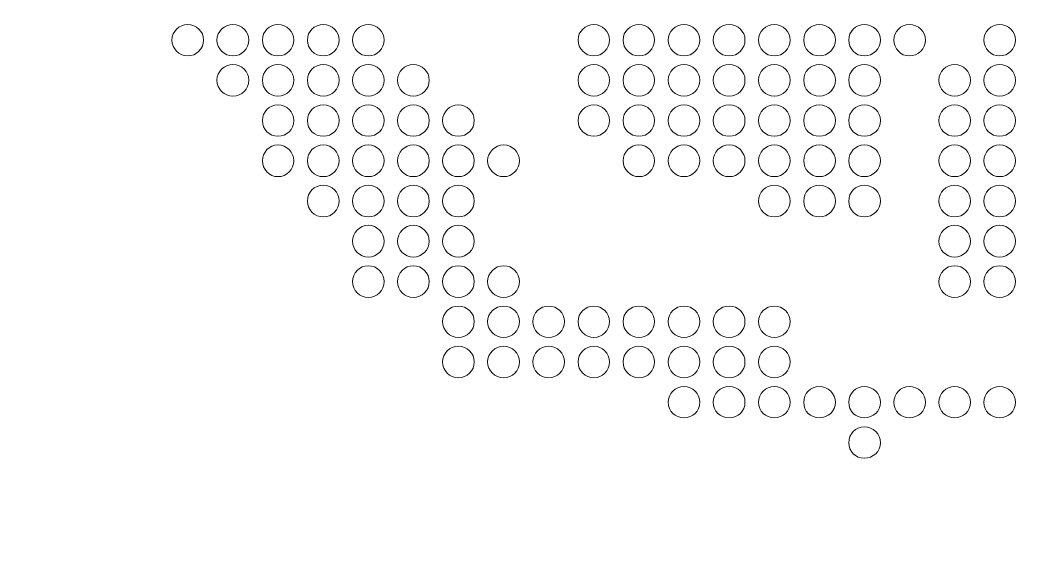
# Model space of a CAD drawing. Header units: inches. Extents: x 243 to 900, y -519 to -86.
# Drawn here: x 735.6 to 790.6, y -352.2 to -323.5 of the extents above; entities that cross this region are included whole.
import ezdxf

# ---------------------------------------------------------------- set-up
doc = ezdxf.new("R2010")
doc.units = ezdxf.units.IN
doc.header["$MEASUREMENT"] = 0
doc.layers.add('Layer 1', color=7, linetype='Continuous')

# ---------------------------------------------------------------- blocks, each defined once
blk = doc.blocks.new('block 3')
at = {"layer": 'Layer 1', "lineweight": 0}
blk.add_open_spline([(898.138, -484.267), (898.138, -494.991), (889.368, -503.763), (878.645, -503.763), (878.645, -503.763), (266.12, -503.763), (266.12, -503.763), (255.397, -503.763), (246.624, -494.991), (246.624, -484.267), (246.624, -484.267), (246.624, -108.507), (246.624, -108.507), (246.624, -97.783), (255.397, -89.011), (266.12, -89.011), (266.12, -89.011), (878.645, -89.011), (878.645, -89.011), (889.368, -89.011), (898.138, -97.783), (898.138, -108.507), (898.138, -108.507), (898.138, -484.267), (898.138, -484.267)], degree=3, knots=[0, 0, 0, 0, 1, 1, 1, 2, 2, 2, 3, 3, 3, 4, 4, 4, 5, 5, 5, 6, 6, 6, 7, 7, 7, 8, 8, 8, 8], dxfattribs=at)
blk = doc.blocks.new('block 2')
at = {"layer": 'Layer 1'}
blk.add_blockref('block 3', (0, 0), dxfattribs=at)
blk = doc.blocks.new('block 233')
at = {"layer": 'Layer 1', "lineweight": 0}
for points in [[(745.709, -324.611), (745.709, -325.101), (745.313, -325.481), (744.84, -325.481), (744.366, -325.481), (743.972, -325.101), (743.972, -324.611), (743.972, -324.139), (744.366, -323.759), (744.84, -323.759), (745.313, -323.759), (745.709, -324.139), (745.709, -324.611)], [(748.181, -324.611), (748.181, -325.101), (747.798, -325.481), (747.312, -325.481), (746.838, -325.481), (746.439, -325.101), (746.439, -324.611), (746.439, -324.139), (746.838, -323.759), (747.312, -323.759), (747.798, -323.759), (748.181, -324.139), (748.181, -324.611)], [(750.651, -324.611), (750.651, -325.101), (750.273, -325.481), (749.783, -325.481), (749.31, -325.481), (748.93, -325.101), (748.93, -324.611), (748.93, -324.139), (749.31, -323.759), (749.783, -323.759), (750.273, -323.759), (750.651, -324.139), (750.651, -324.611)], [(753.141, -324.611), (753.141, -325.101), (752.745, -325.481), (752.271, -325.481), (751.782, -325.481), (751.402, -325.101), (751.402, -324.611), (751.402, -324.139), (751.782, -323.759), (752.271, -323.759), (752.745, -323.759), (753.141, -324.139), (753.141, -324.611)], [(755.613, -324.611), (755.613, -325.101), (755.217, -325.481), (754.741, -325.481), (754.254, -325.481), (753.874, -325.101), (753.874, -324.611), (753.874, -324.139), (754.254, -323.759), (754.741, -323.759), (755.217, -323.759), (755.613, -324.139), (755.613, -324.611)], [(767.973, -324.611), (767.973, -325.101), (767.59, -325.481), (767.119, -325.481), (766.63, -325.481), (766.25, -325.101), (766.25, -324.611), (766.25, -324.139), (766.63, -323.759), (767.119, -323.759), (767.59, -323.759), (767.973, -324.139), (767.973, -324.611)], [(770.443, -324.611), (770.443, -325.101), (770.062, -325.481), (769.589, -325.481), (769.1, -325.481), (768.719, -325.101), (768.719, -324.611), (768.719, -324.139), (769.1, -323.759), (769.589, -323.759), (770.062, -323.759), (770.443, -324.139), (770.443, -324.611)], [(772.93, -324.611), (772.93, -325.101), (772.552, -325.481), (772.063, -325.481), (771.574, -325.481), (771.193, -325.101), (771.193, -324.611), (771.193, -324.139), (771.574, -323.759), (772.063, -323.759), (772.552, -323.759), (772.93, -324.139), (772.93, -324.611)], [(775.405, -324.611), (775.405, -325.101), (775.025, -325.481), (774.535, -325.481), (774.059, -325.481), (773.663, -325.101), (773.663, -324.611), (773.663, -324.139), (774.059, -323.759), (774.535, -323.759), (775.025, -323.759), (775.405, -324.139), (775.405, -324.611)], [(777.874, -324.611), (777.874, -325.101), (777.497, -325.481), (777.007, -325.481), (776.534, -325.481), (776.151, -325.101), (776.151, -324.611), (776.151, -324.139), (776.534, -323.759), (777.007, -323.759), (777.497, -323.759), (777.874, -324.139), (777.874, -324.611)], [(780.365, -324.611), (780.365, -325.101), (779.966, -325.481), (779.479, -325.481), (779.003, -325.481), (778.625, -325.101), (778.625, -324.611), (778.625, -324.139), (779.003, -323.759), (779.479, -323.759), (779.966, -323.759), (780.365, -324.139), (780.365, -324.611)], [(782.835, -324.611), (782.835, -325.101), (782.438, -325.481), (781.951, -325.481), (781.475, -325.481), (781.095, -325.101), (781.095, -324.611), (781.095, -324.139), (781.475, -323.759), (781.951, -323.759), (782.438, -323.759), (782.835, -324.139), (782.835, -324.611)], [(785.306, -324.611), (785.306, -325.101), (784.91, -325.481), (784.421, -325.481), (783.95, -325.481), (783.567, -325.101), (783.567, -324.611), (783.567, -324.139), (783.95, -323.759), (784.421, -323.759), (784.91, -323.759), (785.306, -324.139), (785.306, -324.611)], [(790.248, -324.611), (790.248, -325.101), (789.854, -325.481), (789.378, -325.481), (788.907, -325.481), (788.508, -325.101), (788.508, -324.611), (788.508, -324.139), (788.907, -323.759), (789.378, -323.759), (789.854, -323.759), (790.248, -324.139), (790.248, -324.611)]]:
    blk.add_open_spline(points, degree=3, knots=[0, 0, 0, 0, 1, 1, 1, 2, 2, 2, 3, 3, 3, 4, 4, 4, 4], dxfattribs=at)
blk = doc.blocks.new('block 234')
at = {"layer": 'Layer 1', "lineweight": 0}
for points in [[(748.181, -326.81), (748.181, -327.298), (747.798, -327.694), (747.312, -327.694), (746.838, -327.694), (746.439, -327.298), (746.439, -326.81), (746.439, -326.338), (746.838, -325.954), (747.312, -325.954), (747.798, -325.954), (748.181, -326.338), (748.181, -326.81)], [(750.651, -326.81), (750.651, -327.298), (750.273, -327.694), (749.783, -327.694), (749.31, -327.694), (748.93, -327.298), (748.93, -326.81), (748.93, -326.338), (749.31, -325.954), (749.783, -325.954), (750.273, -325.954), (750.651, -326.338), (750.651, -326.81)], [(753.141, -326.81), (753.141, -327.298), (752.745, -327.694), (752.271, -327.694), (751.782, -327.694), (751.402, -327.298), (751.402, -326.81), (751.402, -326.338), (751.782, -325.954), (752.271, -325.954), (752.745, -325.954), (753.141, -326.338), (753.141, -326.81)], [(755.613, -326.81), (755.613, -327.298), (755.217, -327.694), (754.741, -327.694), (754.254, -327.694), (753.874, -327.298), (753.874, -326.81), (753.874, -326.338), (754.254, -325.954), (754.741, -325.954), (755.217, -325.954), (755.613, -326.338), (755.613, -326.81)], [(758.088, -326.81), (758.088, -327.298), (757.689, -327.694), (757.216, -327.694), (756.726, -327.694), (756.346, -327.298), (756.346, -326.81), (756.346, -326.338), (756.726, -325.954), (757.216, -325.954), (757.689, -325.954), (758.088, -326.338), (758.088, -326.81)], [(767.973, -326.81), (767.973, -327.298), (767.59, -327.694), (767.119, -327.694), (766.63, -327.694), (766.25, -327.298), (766.25, -326.81), (766.25, -326.338), (766.63, -325.954), (767.119, -325.954), (767.59, -325.954), (767.973, -326.338), (767.973, -326.81)], [(770.443, -326.81), (770.443, -327.298), (770.062, -327.694), (769.589, -327.694), (769.1, -327.694), (768.719, -327.298), (768.719, -326.81), (768.719, -326.338), (769.1, -325.954), (769.589, -325.954), (770.062, -325.954), (770.443, -326.338), (770.443, -326.81)], [(772.93, -326.81), (772.93, -327.298), (772.552, -327.694), (772.063, -327.694), (771.574, -327.694), (771.193, -327.298), (771.193, -326.81), (771.193, -326.338), (771.574, -325.954), (772.063, -325.954), (772.552, -325.954), (772.93, -326.338), (772.93, -326.81)], [(775.405, -326.81), (775.405, -327.298), (775.025, -327.694), (774.535, -327.694), (774.059, -327.694), (773.663, -327.298), (773.663, -326.81), (773.663, -326.338), (774.059, -325.954), (774.535, -325.954), (775.025, -325.954), (775.405, -326.338), (775.405, -326.81)], [(777.874, -326.81), (777.874, -327.298), (777.497, -327.694), (777.007, -327.694), (776.534, -327.694), (776.151, -327.298), (776.151, -326.81), (776.151, -326.338), (776.534, -325.954), (777.007, -325.954), (777.497, -325.954), (777.874, -326.338), (777.874, -326.81)], [(780.365, -326.81), (780.365, -327.298), (779.966, -327.694), (779.479, -327.694), (779.003, -327.694), (778.625, -327.298), (778.625, -326.81), (778.625, -326.338), (779.003, -325.954), (779.479, -325.954), (779.966, -325.954), (780.365, -326.338), (780.365, -326.81)], [(782.835, -326.81), (782.835, -327.298), (782.438, -327.694), (781.951, -327.694), (781.475, -327.694), (781.095, -327.298), (781.095, -326.81), (781.095, -326.338), (781.475, -325.954), (781.951, -325.954), (782.438, -325.954), (782.835, -326.338), (782.835, -326.81)], [(787.778, -326.81), (787.778, -327.298), (787.382, -327.694), (786.911, -327.694), (786.435, -327.694), (786.041, -327.298), (786.041, -326.81), (786.041, -326.338), (786.435, -325.954), (786.911, -325.954), (787.382, -325.954), (787.778, -326.338), (787.778, -326.81)], [(790.248, -326.81), (790.248, -327.298), (789.854, -327.694), (789.378, -327.694), (788.907, -327.694), (788.508, -327.298), (788.508, -326.81), (788.508, -326.338), (788.907, -325.954), (789.378, -325.954), (789.854, -325.954), (790.248, -326.338), (790.248, -326.81)]]:
    blk.add_open_spline(points, degree=3, knots=[0, 0, 0, 0, 1, 1, 1, 2, 2, 2, 3, 3, 3, 4, 4, 4, 4], dxfattribs=at)
blk = doc.blocks.new('block 235')
at = {"layer": 'Layer 1', "lineweight": 0}
for points in [[(750.651, -329.023), (750.651, -329.509), (750.273, -329.891), (749.783, -329.891), (749.31, -329.891), (748.93, -329.509), (748.93, -329.023), (748.93, -328.549), (749.31, -328.167), (749.783, -328.167), (750.273, -328.167), (750.651, -328.549), (750.651, -329.023)], [(753.141, -329.023), (753.141, -329.509), (752.745, -329.891), (752.271, -329.891), (751.782, -329.891), (751.402, -329.509), (751.402, -329.023), (751.402, -328.549), (751.782, -328.167), (752.271, -328.167), (752.745, -328.167), (753.141, -328.549), (753.141, -329.023)], [(755.613, -329.023), (755.613, -329.509), (755.217, -329.891), (754.741, -329.891), (754.254, -329.891), (753.874, -329.509), (753.874, -329.023), (753.874, -328.549), (754.254, -328.167), (754.741, -328.167), (755.217, -328.167), (755.613, -328.549), (755.613, -329.023)], [(758.088, -329.023), (758.088, -329.509), (757.689, -329.891), (757.216, -329.891), (756.726, -329.891), (756.346, -329.509), (756.346, -329.023), (756.346, -328.549), (756.726, -328.167), (757.216, -328.167), (757.689, -328.167), (758.088, -328.549), (758.088, -329.023)], [(760.555, -329.023), (760.555, -329.509), (760.161, -329.891), (759.687, -329.891), (759.212, -329.891), (758.82, -329.509), (758.82, -329.023), (758.82, -328.549), (759.212, -328.167), (759.687, -328.167), (760.161, -328.167), (760.555, -328.549), (760.555, -329.023)], [(767.973, -329.023), (767.973, -329.509), (767.59, -329.891), (767.119, -329.891), (766.63, -329.891), (766.25, -329.509), (766.25, -329.023), (766.25, -328.549), (766.63, -328.167), (767.119, -328.167), (767.59, -328.167), (767.973, -328.549), (767.973, -329.023)], [(770.443, -329.023), (770.443, -329.509), (770.062, -329.891), (769.589, -329.891), (769.1, -329.891), (768.719, -329.509), (768.719, -329.023), (768.719, -328.549), (769.1, -328.167), (769.589, -328.167), (770.062, -328.167), (770.443, -328.549), (770.443, -329.023)], [(772.93, -329.023), (772.93, -329.509), (772.552, -329.891), (772.063, -329.891), (771.574, -329.891), (771.193, -329.509), (771.193, -329.023), (771.193, -328.549), (771.574, -328.167), (772.063, -328.167), (772.552, -328.167), (772.93, -328.549), (772.93, -329.023)], [(775.405, -329.023), (775.405, -329.509), (775.025, -329.891), (774.535, -329.891), (774.059, -329.891), (773.663, -329.509), (773.663, -329.023), (773.663, -328.549), (774.059, -328.167), (774.535, -328.167), (775.025, -328.167), (775.405, -328.549), (775.405, -329.023)], [(777.874, -329.023), (777.874, -329.509), (777.497, -329.891), (777.007, -329.891), (776.534, -329.891), (776.151, -329.509), (776.151, -329.023), (776.151, -328.549), (776.534, -328.167), (777.007, -328.167), (777.497, -328.167), (777.874, -328.549), (777.874, -329.023)], [(780.365, -329.023), (780.365, -329.509), (779.966, -329.891), (779.479, -329.891), (779.003, -329.891), (778.625, -329.509), (778.625, -329.023), (778.625, -328.549), (779.003, -328.167), (779.479, -328.167), (779.966, -328.167), (780.365, -328.549), (780.365, -329.023)], [(782.835, -329.023), (782.835, -329.509), (782.438, -329.891), (781.951, -329.891), (781.475, -329.891), (781.095, -329.509), (781.095, -329.023), (781.095, -328.549), (781.475, -328.167), (781.951, -328.167), (782.438, -328.167), (782.835, -328.549), (782.835, -329.023)], [(787.778, -329.023), (787.778, -329.509), (787.382, -329.891), (786.911, -329.891), (786.435, -329.891), (786.041, -329.509), (786.041, -329.023), (786.041, -328.549), (786.435, -328.167), (786.911, -328.167), (787.382, -328.167), (787.778, -328.549), (787.778, -329.023)], [(790.248, -329.023), (790.248, -329.509), (789.854, -329.891), (789.378, -329.891), (788.907, -329.891), (788.508, -329.509), (788.508, -329.023), (788.508, -328.549), (788.907, -328.167), (789.378, -328.167), (789.854, -328.167), (790.248, -328.549), (790.248, -329.023)]]:
    blk.add_open_spline(points, degree=3, knots=[0, 0, 0, 0, 1, 1, 1, 2, 2, 2, 3, 3, 3, 4, 4, 4, 4], dxfattribs=at)
blk = doc.blocks.new('block 236')
at = {"layer": 'Layer 1', "lineweight": 0}
for points in [[(750.651, -331.234), (750.651, -331.707), (750.273, -332.104), (749.783, -332.104), (749.31, -332.104), (748.93, -331.707), (748.93, -331.234), (748.93, -330.761), (749.31, -330.366), (749.783, -330.366), (750.273, -330.366), (750.651, -330.761), (750.651, -331.234)], [(753.141, -331.234), (753.141, -331.707), (752.745, -332.104), (752.271, -332.104), (751.782, -332.104), (751.402, -331.707), (751.402, -331.234), (751.402, -330.761), (751.782, -330.366), (752.271, -330.366), (752.745, -330.366), (753.141, -330.761), (753.141, -331.234)], [(755.613, -331.234), (755.613, -331.707), (755.217, -332.104), (754.741, -332.104), (754.254, -332.104), (753.874, -331.707), (753.874, -331.234), (753.874, -330.761), (754.254, -330.366), (754.741, -330.366), (755.217, -330.366), (755.613, -330.761), (755.613, -331.234)], [(758.088, -331.234), (758.088, -331.707), (757.689, -332.104), (757.216, -332.104), (756.726, -332.104), (756.346, -331.707), (756.346, -331.234), (756.346, -330.761), (756.726, -330.366), (757.216, -330.366), (757.689, -330.366), (758.088, -330.761), (758.088, -331.234)], [(760.555, -331.234), (760.555, -331.707), (760.161, -332.104), (759.687, -332.104), (759.212, -332.104), (758.82, -331.707), (758.82, -331.234), (758.82, -330.761), (759.212, -330.366), (759.687, -330.366), (760.161, -330.366), (760.555, -330.761), (760.555, -331.234)], [(763.032, -331.234), (763.032, -331.707), (762.646, -332.104), (762.159, -332.104), (761.689, -332.104), (761.289, -331.707), (761.289, -331.234), (761.289, -330.761), (761.689, -330.366), (762.159, -330.366), (762.646, -330.366), (763.032, -330.761), (763.032, -331.234)], [(770.443, -331.234), (770.443, -331.707), (770.062, -332.104), (769.589, -332.104), (769.1, -332.104), (768.719, -331.707), (768.719, -331.234), (768.719, -330.761), (769.1, -330.366), (769.589, -330.366), (770.062, -330.366), (770.443, -330.761), (770.443, -331.234)], [(772.93, -331.234), (772.93, -331.707), (772.552, -332.104), (772.063, -332.104), (771.574, -332.104), (771.193, -331.707), (771.193, -331.234), (771.193, -330.761), (771.574, -330.366), (772.063, -330.366), (772.552, -330.366), (772.93, -330.761), (772.93, -331.234)], [(775.405, -331.234), (775.405, -331.707), (775.025, -332.104), (774.535, -332.104), (774.059, -332.104), (773.663, -331.707), (773.663, -331.234), (773.663, -330.761), (774.059, -330.366), (774.535, -330.366), (775.025, -330.366), (775.405, -330.761), (775.405, -331.234)], [(777.874, -331.234), (777.874, -331.707), (777.497, -332.104), (777.007, -332.104), (776.534, -332.104), (776.151, -331.707), (776.151, -331.234), (776.151, -330.761), (776.534, -330.366), (777.007, -330.366), (777.497, -330.366), (777.874, -330.761), (777.874, -331.234)], [(780.365, -331.234), (780.365, -331.707), (779.966, -332.104), (779.479, -332.104), (779.003, -332.104), (778.625, -331.707), (778.625, -331.234), (778.625, -330.761), (779.003, -330.366), (779.479, -330.366), (779.966, -330.366), (780.365, -330.761), (780.365, -331.234)], [(782.835, -331.234), (782.835, -331.707), (782.438, -332.104), (781.951, -332.104), (781.475, -332.104), (781.095, -331.707), (781.095, -331.234), (781.095, -330.761), (781.475, -330.366), (781.951, -330.366), (782.438, -330.366), (782.835, -330.761), (782.835, -331.234)], [(787.778, -331.234), (787.778, -331.707), (787.382, -332.104), (786.911, -332.104), (786.435, -332.104), (786.041, -331.707), (786.041, -331.234), (786.041, -330.761), (786.435, -330.366), (786.911, -330.366), (787.382, -330.366), (787.778, -330.761), (787.778, -331.234)], [(790.248, -331.234), (790.248, -331.707), (789.854, -332.104), (789.378, -332.104), (788.907, -332.104), (788.508, -331.707), (788.508, -331.234), (788.508, -330.761), (788.907, -330.366), (789.378, -330.366), (789.854, -330.366), (790.248, -330.761), (790.248, -331.234)]]:
    blk.add_open_spline(points, degree=3, knots=[0, 0, 0, 0, 1, 1, 1, 2, 2, 2, 3, 3, 3, 4, 4, 4, 4], dxfattribs=at)
blk = doc.blocks.new('block 237')
at = {"layer": 'Layer 1', "lineweight": 0}
for points in [[(753.141, -333.447), (753.141, -333.919), (752.745, -334.316), (752.271, -334.316), (751.782, -334.316), (751.402, -333.919), (751.402, -333.447), (751.402, -332.958), (751.782, -332.576), (752.271, -332.576), (752.745, -332.576), (753.141, -332.958), (753.141, -333.447)], [(755.613, -333.447), (755.613, -333.919), (755.217, -334.316), (754.741, -334.316), (754.254, -334.316), (753.874, -333.919), (753.874, -333.447), (753.874, -332.958), (754.254, -332.576), (754.741, -332.576), (755.217, -332.576), (755.613, -332.958), (755.613, -333.447)], [(758.088, -333.447), (758.088, -333.919), (757.689, -334.316), (757.216, -334.316), (756.726, -334.316), (756.346, -333.919), (756.346, -333.447), (756.346, -332.958), (756.726, -332.576), (757.216, -332.576), (757.689, -332.576), (758.088, -332.958), (758.088, -333.447)], [(760.555, -333.447), (760.555, -333.919), (760.161, -334.316), (759.687, -334.316), (759.212, -334.316), (758.82, -333.919), (758.82, -333.447), (758.82, -332.958), (759.212, -332.576), (759.687, -332.576), (760.161, -332.576), (760.555, -332.958), (760.555, -333.447)], [(777.874, -333.447), (777.874, -333.919), (777.497, -334.316), (777.007, -334.316), (776.534, -334.316), (776.151, -333.919), (776.151, -333.447), (776.151, -332.958), (776.534, -332.576), (777.007, -332.576), (777.497, -332.576), (777.874, -332.958), (777.874, -333.447)], [(780.365, -333.447), (780.365, -333.919), (779.966, -334.316), (779.479, -334.316), (779.003, -334.316), (778.625, -333.919), (778.625, -333.447), (778.625, -332.958), (779.003, -332.576), (779.479, -332.576), (779.966, -332.576), (780.365, -332.958), (780.365, -333.447)], [(782.835, -333.447), (782.835, -333.919), (782.438, -334.316), (781.951, -334.316), (781.475, -334.316), (781.095, -333.919), (781.095, -333.447), (781.095, -332.958), (781.475, -332.576), (781.951, -332.576), (782.438, -332.576), (782.835, -332.958), (782.835, -333.447)], [(787.778, -333.447), (787.778, -333.919), (787.382, -334.316), (786.911, -334.316), (786.435, -334.316), (786.041, -333.919), (786.041, -333.447), (786.041, -332.958), (786.435, -332.576), (786.911, -332.576), (787.382, -332.576), (787.778, -332.958), (787.778, -333.447)], [(790.248, -333.447), (790.248, -333.919), (789.854, -334.316), (789.378, -334.316), (788.907, -334.316), (788.508, -333.919), (788.508, -333.447), (788.508, -332.958), (788.907, -332.576), (789.378, -332.576), (789.854, -332.576), (790.248, -332.958), (790.248, -333.447)]]:
    blk.add_open_spline(points, degree=3, knots=[0, 0, 0, 0, 1, 1, 1, 2, 2, 2, 3, 3, 3, 4, 4, 4, 4], dxfattribs=at)
blk = doc.blocks.new('block 238')
at = {"layer": 'Layer 1', "lineweight": 0}
for points in [[(755.613, -335.644), (755.613, -336.116), (755.217, -336.513), (754.741, -336.513), (754.254, -336.513), (753.874, -336.116), (753.874, -335.644), (753.874, -335.17), (754.254, -334.773), (754.741, -334.773), (755.217, -334.773), (755.613, -335.17), (755.613, -335.644)], [(758.088, -335.644), (758.088, -336.116), (757.689, -336.513), (757.216, -336.513), (756.726, -336.513), (756.346, -336.116), (756.346, -335.644), (756.346, -335.17), (756.726, -334.773), (757.216, -334.773), (757.689, -334.773), (758.088, -335.17), (758.088, -335.644)], [(760.555, -335.644), (760.555, -336.116), (760.161, -336.513), (759.687, -336.513), (759.212, -336.513), (758.82, -336.116), (758.82, -335.644), (758.82, -335.17), (759.212, -334.773), (759.687, -334.773), (760.161, -334.773), (760.555, -335.17), (760.555, -335.644)], [(787.778, -335.644), (787.778, -336.116), (787.382, -336.513), (786.911, -336.513), (786.435, -336.513), (786.041, -336.116), (786.041, -335.644), (786.041, -335.17), (786.435, -334.773), (786.911, -334.773), (787.382, -334.773), (787.778, -335.17), (787.778, -335.644)], [(790.248, -335.644), (790.248, -336.116), (789.854, -336.513), (789.378, -336.513), (788.907, -336.513), (788.508, -336.116), (788.508, -335.644), (788.508, -335.17), (788.907, -334.773), (789.378, -334.773), (789.854, -334.773), (790.248, -335.17), (790.248, -335.644)]]:
    blk.add_open_spline(points, degree=3, knots=[0, 0, 0, 0, 1, 1, 1, 2, 2, 2, 3, 3, 3, 4, 4, 4, 4], dxfattribs=at)
blk = doc.blocks.new('block 239')
at = {"layer": 'Layer 1', "lineweight": 0}
for points in [[(755.613, -337.857), (755.613, -338.332), (755.217, -338.727), (754.741, -338.727), (754.254, -338.727), (753.874, -338.332), (753.874, -337.857), (753.874, -337.385), (754.254, -336.989), (754.741, -336.989), (755.217, -336.989), (755.613, -337.385), (755.613, -337.857)], [(758.088, -337.857), (758.088, -338.332), (757.689, -338.727), (757.216, -338.727), (756.726, -338.727), (756.346, -338.332), (756.346, -337.857), (756.346, -337.385), (756.726, -336.989), (757.216, -336.989), (757.689, -336.989), (758.088, -337.385), (758.088, -337.857)], [(760.555, -337.857), (760.555, -338.332), (760.161, -338.727), (759.687, -338.727), (759.212, -338.727), (758.82, -338.332), (758.82, -337.857), (758.82, -337.385), (759.212, -336.989), (759.687, -336.989), (760.161, -336.989), (760.555, -337.385), (760.555, -337.857)], [(763.032, -337.857), (763.032, -338.332), (762.646, -338.727), (762.159, -338.727), (761.689, -338.727), (761.289, -338.332), (761.289, -337.857), (761.289, -337.385), (761.689, -336.989), (762.159, -336.989), (762.646, -336.989), (763.032, -337.385), (763.032, -337.857)], [(787.778, -337.857), (787.778, -338.332), (787.382, -338.727), (786.911, -338.727), (786.435, -338.727), (786.041, -338.332), (786.041, -337.857), (786.041, -337.385), (786.435, -336.989), (786.911, -336.989), (787.382, -336.989), (787.778, -337.385), (787.778, -337.857)], [(790.248, -337.857), (790.248, -338.332), (789.854, -338.727), (789.378, -338.727), (788.907, -338.727), (788.508, -338.332), (788.508, -337.857), (788.508, -337.385), (788.907, -336.989), (789.378, -336.989), (789.854, -336.989), (790.248, -337.385), (790.248, -337.857)]]:
    blk.add_open_spline(points, degree=3, knots=[0, 0, 0, 0, 1, 1, 1, 2, 2, 2, 3, 3, 3, 4, 4, 4, 4], dxfattribs=at)
blk = doc.blocks.new('block 240')
at = {"layer": 'Layer 1', "lineweight": 0}
for points in [[(760.555, -340.055), (760.555, -340.543), (760.161, -340.924), (759.687, -340.924), (759.212, -340.924), (758.82, -340.543), (758.82, -340.055), (758.82, -339.581), (759.212, -339.2), (759.687, -339.2), (760.161, -339.2), (760.555, -339.581), (760.555, -340.055)], [(763.032, -340.055), (763.032, -340.543), (762.646, -340.924), (762.159, -340.924), (761.689, -340.924), (761.289, -340.543), (761.289, -340.055), (761.289, -339.581), (761.689, -339.2), (762.159, -339.2), (762.646, -339.2), (763.032, -339.581), (763.032, -340.055)], [(765.501, -340.055), (765.501, -340.543), (765.121, -340.924), (764.629, -340.924), (764.158, -340.924), (763.775, -340.543), (763.775, -340.055), (763.775, -339.581), (764.158, -339.2), (764.629, -339.2), (765.121, -339.2), (765.501, -339.581), (765.501, -340.055)], [(767.973, -340.055), (767.973, -340.543), (767.59, -340.924), (767.119, -340.924), (766.63, -340.924), (766.25, -340.543), (766.25, -340.055), (766.25, -339.581), (766.63, -339.2), (767.119, -339.2), (767.59, -339.2), (767.973, -339.581), (767.973, -340.055)], [(770.443, -340.055), (770.443, -340.543), (770.062, -340.924), (769.589, -340.924), (769.1, -340.924), (768.719, -340.543), (768.719, -340.055), (768.719, -339.581), (769.1, -339.2), (769.589, -339.2), (770.062, -339.2), (770.443, -339.581), (770.443, -340.055)], [(772.93, -340.055), (772.93, -340.543), (772.552, -340.924), (772.063, -340.924), (771.574, -340.924), (771.193, -340.543), (771.193, -340.055), (771.193, -339.581), (771.574, -339.2), (772.063, -339.2), (772.552, -339.2), (772.93, -339.581), (772.93, -340.055)], [(775.405, -340.055), (775.405, -340.543), (775.025, -340.924), (774.535, -340.924), (774.059, -340.924), (773.663, -340.543), (773.663, -340.055), (773.663, -339.581), (774.059, -339.2), (774.535, -339.2), (775.025, -339.2), (775.405, -339.581), (775.405, -340.055)], [(777.874, -340.055), (777.874, -340.543), (777.497, -340.924), (777.007, -340.924), (776.534, -340.924), (776.151, -340.543), (776.151, -340.055), (776.151, -339.581), (776.534, -339.2), (777.007, -339.2), (777.497, -339.2), (777.874, -339.581), (777.874, -340.055)]]:
    blk.add_open_spline(points, degree=3, knots=[0, 0, 0, 0, 1, 1, 1, 2, 2, 2, 3, 3, 3, 4, 4, 4, 4], dxfattribs=at)
blk = doc.blocks.new('block 241')
at = {"layer": 'Layer 1', "lineweight": 0}
for points in [[(760.555, -342.266), (760.555, -342.739), (760.161, -343.137), (759.687, -343.137), (759.212, -343.137), (758.82, -342.739), (758.82, -342.266), (758.82, -341.792), (759.212, -341.397), (759.687, -341.397), (760.161, -341.397), (760.555, -341.792), (760.555, -342.266)], [(763.032, -342.266), (763.032, -342.739), (762.646, -343.137), (762.159, -343.137), (761.689, -343.137), (761.289, -342.739), (761.289, -342.266), (761.289, -341.792), (761.689, -341.397), (762.159, -341.397), (762.646, -341.397), (763.032, -341.792), (763.032, -342.266)], [(765.501, -342.266), (765.501, -342.739), (765.121, -343.137), (764.629, -343.137), (764.158, -343.137), (763.775, -342.739), (763.775, -342.266), (763.775, -341.792), (764.158, -341.397), (764.629, -341.397), (765.121, -341.397), (765.501, -341.792), (765.501, -342.266)], [(767.973, -342.266), (767.973, -342.739), (767.59, -343.137), (767.119, -343.137), (766.63, -343.137), (766.25, -342.739), (766.25, -342.266), (766.25, -341.792), (766.63, -341.397), (767.119, -341.397), (767.59, -341.397), (767.973, -341.792), (767.973, -342.266)], [(770.443, -342.266), (770.443, -342.739), (770.062, -343.137), (769.589, -343.137), (769.1, -343.137), (768.719, -342.739), (768.719, -342.266), (768.719, -341.792), (769.1, -341.397), (769.589, -341.397), (770.062, -341.397), (770.443, -341.792), (770.443, -342.266)], [(772.93, -342.266), (772.93, -342.739), (772.552, -343.137), (772.063, -343.137), (771.574, -343.137), (771.193, -342.739), (771.193, -342.266), (771.193, -341.792), (771.574, -341.397), (772.063, -341.397), (772.552, -341.397), (772.93, -341.792), (772.93, -342.266)], [(775.405, -342.266), (775.405, -342.739), (775.025, -343.137), (774.535, -343.137), (774.059, -343.137), (773.663, -342.739), (773.663, -342.266), (773.663, -341.792), (774.059, -341.397), (774.535, -341.397), (775.025, -341.397), (775.405, -341.792), (775.405, -342.266)], [(777.874, -342.266), (777.874, -342.739), (777.497, -343.137), (777.007, -343.137), (776.534, -343.137), (776.151, -342.739), (776.151, -342.266), (776.151, -341.792), (776.534, -341.397), (777.007, -341.397), (777.497, -341.397), (777.874, -341.792), (777.874, -342.266)]]:
    blk.add_open_spline(points, degree=3, knots=[0, 0, 0, 0, 1, 1, 1, 2, 2, 2, 3, 3, 3, 4, 4, 4, 4], dxfattribs=at)
blk = doc.blocks.new('block 242')
at = {"layer": 'Layer 1', "lineweight": 0}
for points in [[(772.93, -344.479), (772.93, -344.955), (772.552, -345.333), (772.063, -345.333), (771.574, -345.333), (771.193, -344.955), (771.193, -344.479), (771.193, -343.991), (771.574, -343.612), (772.063, -343.612), (772.552, -343.612), (772.93, -343.991), (772.93, -344.479)], [(775.405, -344.479), (775.405, -344.955), (775.025, -345.333), (774.535, -345.333), (774.059, -345.333), (773.663, -344.955), (773.663, -344.479), (773.663, -343.991), (774.059, -343.612), (774.535, -343.612), (775.025, -343.612), (775.405, -343.991), (775.405, -344.479)], [(777.874, -344.479), (777.874, -344.955), (777.497, -345.333), (777.007, -345.333), (776.534, -345.333), (776.151, -344.955), (776.151, -344.479), (776.151, -343.991), (776.534, -343.612), (777.007, -343.612), (777.497, -343.612), (777.874, -343.991), (777.874, -344.479)], [(780.365, -344.479), (780.365, -344.955), (779.966, -345.333), (779.479, -345.333), (779.003, -345.333), (778.625, -344.955), (778.625, -344.479), (778.625, -343.991), (779.003, -343.612), (779.479, -343.612), (779.966, -343.612), (780.365, -343.991), (780.365, -344.479)], [(782.835, -344.479), (782.835, -344.955), (782.438, -345.333), (781.951, -345.333), (781.475, -345.333), (781.095, -344.955), (781.095, -344.479), (781.095, -343.991), (781.475, -343.612), (781.951, -343.612), (782.438, -343.612), (782.835, -343.991), (782.835, -344.479)], [(785.306, -344.479), (785.306, -344.955), (784.91, -345.333), (784.421, -345.333), (783.95, -345.333), (783.567, -344.955), (783.567, -344.479), (783.567, -343.991), (783.95, -343.612), (784.421, -343.612), (784.91, -343.612), (785.306, -343.991), (785.306, -344.479)], [(787.778, -344.479), (787.778, -344.955), (787.382, -345.333), (786.911, -345.333), (786.435, -345.333), (786.041, -344.955), (786.041, -344.479), (786.041, -343.991), (786.435, -343.612), (786.911, -343.612), (787.382, -343.612), (787.778, -343.991), (787.778, -344.479)], [(790.248, -344.479), (790.248, -344.955), (789.854, -345.333), (789.378, -345.333), (788.907, -345.333), (788.508, -344.955), (788.508, -344.479), (788.508, -343.991), (788.907, -343.612), (789.378, -343.612), (789.854, -343.612), (790.248, -343.991), (790.248, -344.479)]]:
    blk.add_open_spline(points, degree=3, knots=[0, 0, 0, 0, 1, 1, 1, 2, 2, 2, 3, 3, 3, 4, 4, 4, 4], dxfattribs=at)
blk = doc.blocks.new('block 243')
at = {"layer": 'Layer 1', "lineweight": 0}
blk.add_open_spline([(782.835, -346.693), (782.835, -347.165), (782.438, -347.547), (781.951, -347.547), (781.475, -347.547), (781.095, -347.165), (781.095, -346.693), (781.095, -346.204), (781.475, -345.823), (781.951, -345.823), (782.438, -345.823), (782.835, -346.204), (782.835, -346.693)], degree=3, knots=[0, 0, 0, 0, 1, 1, 1, 2, 2, 2, 3, 3, 3, 4, 4, 4, 4], dxfattribs=at)
blk = doc.blocks.new('block 217')
at = {"layer": 'Layer 1'}
for name in ['block 233', 'block 234', 'block 235', 'block 236', 'block 237', 'block 238', 'block 239', 'block 240', 'block 241', 'block 242', 'block 243']:
    blk.add_blockref(name, (0, 0), dxfattribs=at)
blk = doc.blocks.new('block 149')
at = {"layer": 'Layer 1'}
blk.add_blockref('block 217', (0, 0), dxfattribs=at)
blk = doc.blocks.new('block 4')
at = {"layer": 'Layer 1'}
blk.add_blockref('block 149', (0, 0), dxfattribs=at)

msp = doc.modelspace()

# ---------------------------------------------------------------- linework, layer by layer
at = {"layer": 'Layer 1', "lineweight": 0}
msp.add_open_spline([(771.889, -89.011), (771.889, -89.011), (266.12, -89.011), (266.12, -89.011), (255.397, -89.011), (246.624, -97.783), (246.624, -108.507), (246.624, -108.507), (246.624, -499.044), (246.624, -499.044), (246.624, -509.767), (255.397, -518.54), (266.12, -518.54), (266.12, -518.54), (371.556, -518.54), (371.556, -518.54), (400.967, -304.591), (562.913, -132.915), (771.889, -89.011)], degree=3, knots=[0, 0, 0, 0, 1, 1, 1, 2, 2, 2, 3, 3, 3, 4, 4, 4, 5, 5, 5, 6, 6, 6, 6], dxfattribs=at)

# ---------------------------------------------------------------- block references
at = {"layer": 'Layer 1'}
for name in ['block 2', 'block 4']:
    msp.add_blockref(name, (0, 0), dxfattribs=at)

doc.saveas('drawing.dxf')
